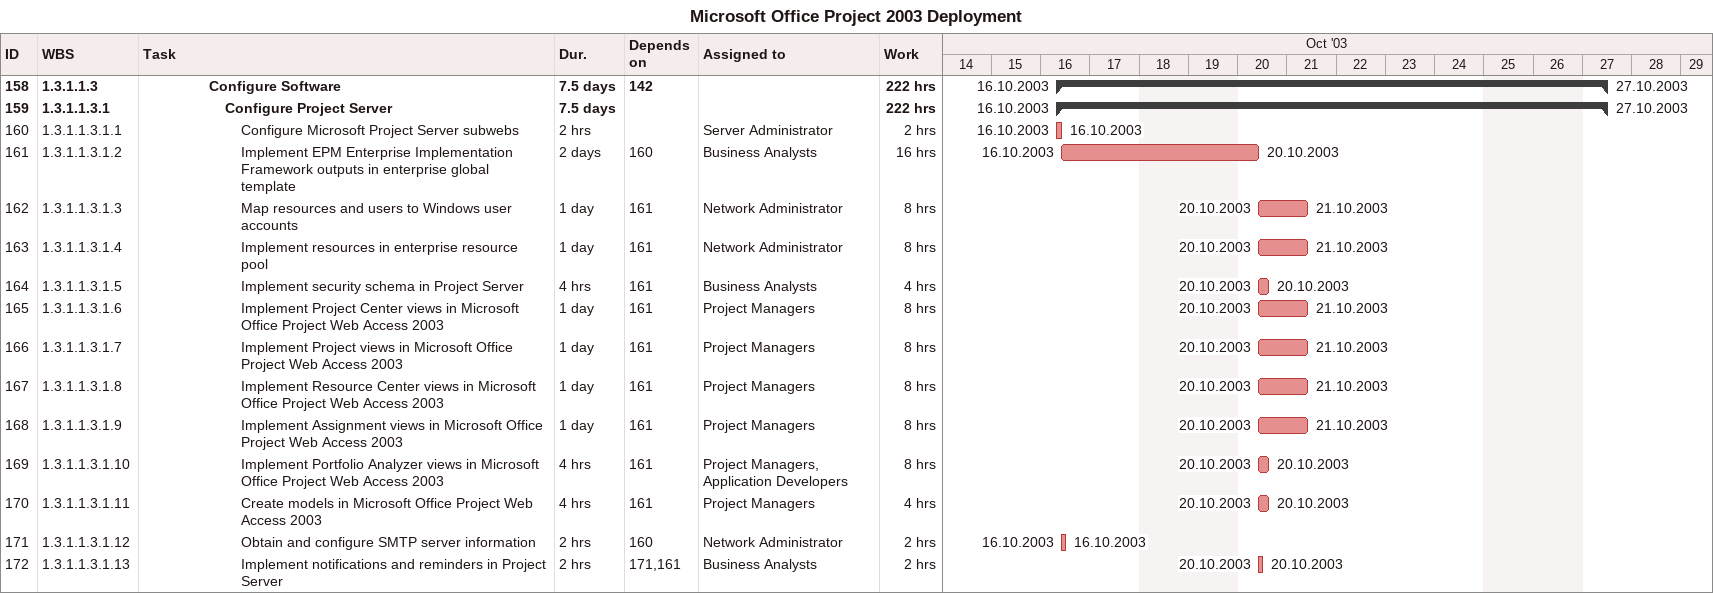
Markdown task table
Microsoft Office Project 2003 Deployment

| ID | WBS | Task | Duration | Start | Finish | Predecessors | Resources | Work (h) |
|---|---|---|---|---|---|---|---|---|
| 158 | 1.3.1.1.3 | **Configure Software** | 7.5d | 2003-10-16 | 2003-10-27 | 142 |  | 222 |
| 159 | 1.3.1.1.3.1 | **Configure Project Server** | 7.5d | 2003-10-16 | 2003-10-27 |  |  | 222 |
| 160 | 1.3.1.1.3.1.1 | Configure Microsoft Project Server subwebs | 2h | 2003-10-16 | 2003-10-16 |  | Server Administrator | 2 |
| 161 | 1.3.1.1.3.1.2 | Implement EPM Enterprise Implementation Framework outputs in enterprise global template | 2d | 2003-10-16 | 2003-10-20 | 160 | Business Analysts | 16 |
| 162 | 1.3.1.1.3.1.3 | Map resources and users to Windows user accounts | 1d | 2003-10-20 | 2003-10-21 | 161 | Network Administrator | 8 |
| 163 | 1.3.1.1.3.1.4 | Implement resources in enterprise resource pool | 1d | 2003-10-20 | 2003-10-21 | 161 | Network Administrator | 8 |
| 164 | 1.3.1.1.3.1.5 | Implement security schema in Project Server | 4h | 2003-10-20 | 2003-10-20 | 161 | Business Analysts | 4 |
| 165 | 1.3.1.1.3.1.6 | Implement Project Center views in Microsoft Office Project Web Access 2003 | 1d | 2003-10-20 | 2003-10-21 | 161 | Project Managers | 8 |
| 166 | 1.3.1.1.3.1.7 | Implement Project views in Microsoft Office Project Web Access 2003 | 1d | 2003-10-20 | 2003-10-21 | 161 | Project Managers | 8 |
| 167 | 1.3.1.1.3.1.8 | Implement Resource Center views in Microsoft Office Project Web Access 2003 | 1d | 2003-10-20 | 2003-10-21 | 161 | Project Managers | 8 |
| 168 | 1.3.1.1.3.1.9 | Implement Assignment views in Microsoft Office Project Web Access 2003 | 1d | 2003-10-20 | 2003-10-21 | 161 | Project Managers | 8 |
| 169 | 1.3.1.1.3.1.10 | Implement Portfolio Analyzer views in Microsoft Office Project Web Access 2003 | 4h | 2003-10-20 | 2003-10-20 | 161 | Project Managers, Application Developers | 8 |
| 170 | 1.3.1.1.3.1.11 | Create models in Microsoft Office Project Web Access 2003 | 4h | 2003-10-20 | 2003-10-20 | 161 | Project Managers | 4 |
| 171 | 1.3.1.1.3.1.12 | Obtain and configure SMTP server information | 2h | 2003-10-16 | 2003-10-16 | 160 | Network Administrator | 2 |
| 172 | 1.3.1.1.3.1.13 | Implement notifications and reminders in Project Server | 2h | 2003-10-20 | 2003-10-20 | 171, 161 | Business Analysts | 2 |
